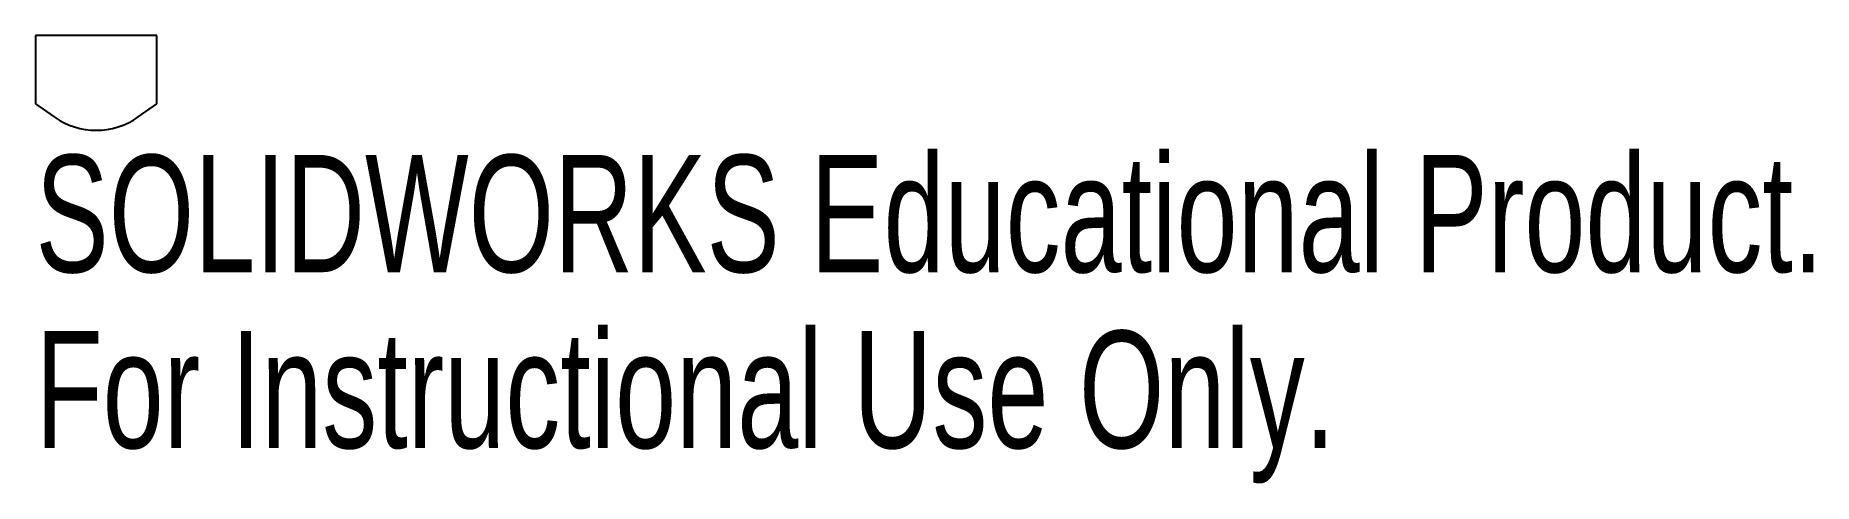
# Model space of a CAD drawing. Header units: millimetres. Extents: x -2.5 to 70.8, y -17.6 to 0.9.
import ezdxf

# ---------------------------------------------------------------- set-up
doc = ezdxf.new("R2010")
doc.units = ezdxf.units.MM
doc.styles.add('SLDTEXTSTYLE0', font='TXT', dxfattribs={"width": 0.7})

msp = doc.modelspace()

# ---------------------------------------------------------------- linework, layer by layer
at = {"color": 7, "linetype": 'Continuous', "lineweight": 25}
for p, q in [((-2.5, 0.882), (-2.5, -1.937)), ((2.5, 0.882), (-2.5, 0.882)), ((2.5, -1.937), (2.5, 0.882)), ((-2.5, -1.937), (-1.733, -2.474)), ((1.733, -2.474), (2.5, -1.937))]:
    msp.add_line(p, q, dxfattribs=at)
msp.add_arc((0, 0), 3.021, 235, 305, dxfattribs=at)

# ---------------------------------------------------------------- texts
at = {"color": 7, "linetype": 'Continuous', "char_height": 4.83362, "attachment_point": 1, "style": 'SLDTEXTSTYLE0'}
for s, insert in [('SOLIDWORKS Educational Product.', (-2.5, -4.04)), ('For Instructional Use Only.', (-2.5, -11.291))]:
    msp.add_mtext(s, dxfattribs=dict(at, insert=insert))

doc.saveas('drawing.dxf')
